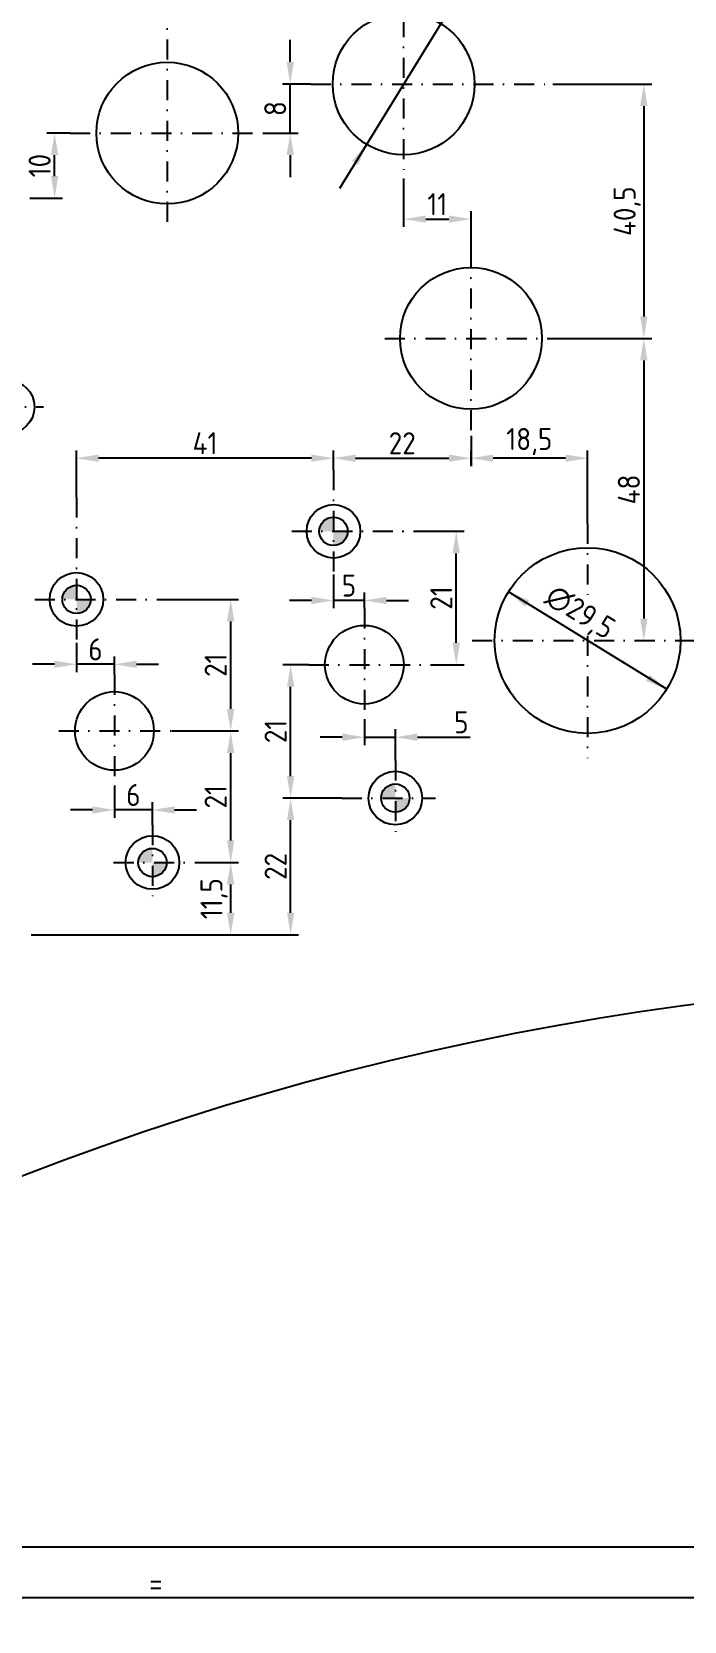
# Model space of a CAD drawing. Header units: millimetres. Extents: x 37 to 1354, y 67 to 1081.
# Drawn here: x 336.9 to 440.4, y 265.2 to 517.7 of the extents above; entities that cross this region are included whole.
import ezdxf

# ---------------------------------------------------------------- set-up
doc = ezdxf.new("R2010")
doc.units = ezdxf.units.MM
doc.linetypes.add('DASHDOT2', pattern=[12.7, 6.35, -3.175, 0, -3.175])
doc.layers.add('AXE', color=1, linetype='DASHDOT2')
doc.layers.add('COTE', color=1, linetype='Continuous')
doc.styles.add('ISOCPR', font='isocp.shx')
doc.dimstyles.new('ISO-25', dxfattribs={"dimtxt": 2.5, "dimasz": 2.5, "dimexe": 1.25, "dimexo": 0.625, "dimtad": 1, "dimtxsty": 'Standard', "dimcen": 2.5, "dimadec": 0, "dimazin": 0, "dimtfac": 1, "dimtmove": 0, "dimatfit": 3, "dimfxl": 1, "dimarcsym": 0})

# ---------------------------------------------------------------- blocks, each defined once
blk = doc.blocks.new('*D363')
at = {"layer": 'COTE', "color": 1, "linetype": 'Continuous', "transparency": 16777216}
for p, q in [((500.56, 581.96), (75.81, 581.96)), ((77.06, 280.46), (77.06, 578.46)), ((788.56, 276.96), (75.81, 276.96))]:
    blk.add_line(p, q, dxfattribs=at)
for points in [[(76.47, 578.46), (77.64, 578.46), (77.06, 581.96)], [(76.47, 280.46), (77.64, 280.46), (77.06, 276.96)]]:
    blk.add_solid(points, dxfattribs=at)
at = {"layer": 'Defpoints', "color": 0, "linetype": 'Continuous', "transparency": 16777216}
for p in [(77.06, 581.96), (500.56, 581.96), (788.56, 276.96)]:
    blk.add_point(p, dxfattribs=at)
at = {"layer": 'COTE', "color": 1, "linetype": 'Continuous', "transparency": 16777216, "insert": (74.68, 436.27), "char_height": 3.5, "attachment_point": 5, "rotation": 90, "style": 'ISOCPR'}
blk.add_mtext('305', dxfattribs=at)
blk = doc.blocks.new('*D364')
at = {"layer": 'COTE', "color": 1, "linetype": 'Continuous', "transparency": 16777216}
for p, q in [((500.56, 366.96), (500.56, 267.71)), ((212.56, 287.96), (212.56, 267.71)), ((497.06, 268.96), (216.06, 268.96))]:
    blk.add_line(p, q, dxfattribs=at)
for points in [[(216.06, 269.55), (216.06, 268.38), (212.56, 268.96)], [(497.06, 269.55), (497.06, 268.38), (500.56, 268.96)]]:
    blk.add_solid(points, dxfattribs=at)
at = {"layer": 'Defpoints', "color": 0, "linetype": 'Continuous', "transparency": 16777216}
for p in [(500.56, 366.96), (212.56, 287.96), (212.56, 268.96)]:
    blk.add_point(p, dxfattribs=at)
at = {"layer": 'COTE', "color": 1, "linetype": 'Continuous', "transparency": 16777216, "insert": (356.56, 271.34), "char_height": 3.5, "attachment_point": 5, "style": 'ISOCPR'}
blk.add_mtext('=', dxfattribs=at)
blk = doc.blocks.new('*D365')
at = {"layer": 'COTE', "color": 1, "linetype": 'Continuous', "transparency": 16777216}
for p, q in [((93.06, 436.01), (93.06, 599.21)), ((908.06, 436.01), (908.06, 599.21)), ((96.56, 597.96), (904.56, 597.96))]:
    blk.add_line(p, q, dxfattribs=at)
for points in [[(96.56, 598.55), (96.56, 597.38), (93.06, 597.96)], [(904.56, 598.55), (904.56, 597.38), (908.06, 597.96)]]:
    blk.add_solid(points, dxfattribs=at)
at = {"layer": 'Defpoints', "color": 0, "linetype": 'Continuous', "transparency": 16777216}
for p in [(908.06, 597.96), (93.06, 436.01), (908.06, 436.01)]:
    blk.add_point(p, dxfattribs=at)
at = {"layer": 'COTE', "color": 1, "linetype": 'Continuous', "transparency": 16777216, "insert": (500.56, 600.34), "char_height": 3.5, "attachment_point": 5, "style": 'ISOCPR'}
blk.add_mtext('815', dxfattribs=at)
blk = doc.blocks.new('*D366')
at = {"layer": 'COTE', "color": 1, "linetype": 'Continuous', "transparency": 16777216}
for p, q in [((212.56, 287.96), (212.56, 259.71)), ((788.56, 287.96), (788.56, 259.71)), ((785.06, 260.96), (216.06, 260.96))]:
    blk.add_line(p, q, dxfattribs=at)
for points in [[(216.06, 261.55), (216.06, 260.38), (212.56, 260.96)], [(785.06, 261.55), (785.06, 260.38), (788.56, 260.96)]]:
    blk.add_solid(points, dxfattribs=at)
at = {"layer": 'Defpoints', "color": 0, "linetype": 'Continuous', "transparency": 16777216}
for p in [(212.56, 287.96), (788.56, 287.96), (212.56, 260.96)]:
    blk.add_point(p, dxfattribs=at)
at = {"layer": 'COTE', "color": 1, "linetype": 'Continuous', "transparency": 16777216, "insert": (490.03, 263.34), "char_height": 3.5, "attachment_point": 5, "style": 'ISOCPR'}
blk.add_mtext('576', dxfattribs=at)
blk = doc.blocks.new('*D367')
at = {"layer": 'COTE', "color": 1, "linetype": 'Continuous', "transparency": 16777216}
for p, q in [((93.06, 436.01), (93.06, 591.21)), ((516.56, 574.88), (516.56, 591.21)), ((96.56, 589.96), (513.06, 589.96))]:
    blk.add_line(p, q, dxfattribs=at)
for points in [[(96.56, 590.55), (96.56, 589.38), (93.06, 589.96)], [(513.06, 590.55), (513.06, 589.38), (516.56, 589.96)]]:
    blk.add_solid(points, dxfattribs=at)
at = {"layer": 'Defpoints', "color": 0, "linetype": 'Continuous', "transparency": 16777216}
for p in [(516.56, 589.96), (516.56, 574.88), (93.06, 436.01)]:
    blk.add_point(p, dxfattribs=at)
at = {"layer": 'COTE', "color": 1, "linetype": 'Continuous', "transparency": 16777216, "insert": (304.81, 592.6), "char_height": 3.5, "attachment_point": 5, "style": 'ISOCPR'}
blk.add_mtext('423,5', dxfattribs=at)
blk = doc.blocks.new('*D368')
at = {"layer": 'COTE', "color": 1, "linetype": 'Continuous', "transparency": 16777216}
for p, q in [((500.56, 581.96), (83.81, 581.96)), ((85.06, 439.45), (85.06, 578.46)), ((107.05, 435.95), (83.81, 435.95))]:
    blk.add_line(p, q, dxfattribs=at)
for points in [[(84.47, 578.46), (85.64, 578.46), (85.06, 581.96)], [(84.47, 439.45), (85.64, 439.45), (85.06, 435.95)]]:
    blk.add_solid(points, dxfattribs=at)
at = {"layer": 'Defpoints', "color": 0, "linetype": 'Continuous', "transparency": 16777216}
for p in [(85.06, 581.96), (500.56, 581.96), (107.05, 435.95)]:
    blk.add_point(p, dxfattribs=at)
at = {"layer": 'COTE', "color": 1, "linetype": 'Continuous', "transparency": 16777216, "insert": (82.68, 508.95), "char_height": 3.5, "attachment_point": 5, "rotation": 90, "style": 'ISOCPR'}
blk.add_mtext('146', dxfattribs=at)
blk = doc.blocks.new('*D369')
at = {"layer": 'COTE', "color": 1, "linetype": 'Continuous', "transparency": 16777216}
for p, q in [((419.52, 509.36), (435.23, 509.36)), ((433.98, 505.86), (433.98, 472.46)), ((425.11, 468.96), (435.23, 468.96))]:
    blk.add_line(p, q, dxfattribs=at)
for points in [[(433.4, 505.86), (434.56, 505.86), (433.98, 509.36)], [(433.4, 472.46), (434.56, 472.46), (433.98, 468.96)]]:
    blk.add_solid(points, dxfattribs=at)
at = {"layer": 'Defpoints', "color": 0, "linetype": 'Continuous', "transparency": 16777216}
for p in [(419.52, 509.36), (425.11, 468.96), (433.98, 468.96)]:
    blk.add_point(p, dxfattribs=at)
at = {"layer": 'COTE', "color": 1, "linetype": 'Continuous', "transparency": 16777216, "insert": (431.34, 489.16), "char_height": 3.5, "attachment_point": 5, "rotation": 90, "style": 'ISOCPR'}
blk.add_mtext('40,5', dxfattribs=at)
blk = doc.blocks.new('*D370')
at = {"layer": 'COTE', "color": 1, "linetype": 'Continuous', "transparency": 16777216}
for p, q in [((377.88, 512.86), (377.88, 516.36)), ((381.16, 509.36), (376.63, 509.36)), ((377.88, 501.56), (377.88, 509.36)), ((373.59, 501.56), (379.13, 501.56)), ((377.88, 498.06), (377.88, 494.56))]:
    blk.add_line(p, q, dxfattribs=at)
for points in [[(377.3, 512.86), (378.46, 512.86), (377.88, 509.36)], [(377.3, 498.06), (378.46, 498.06), (377.88, 501.56)]]:
    blk.add_solid(points, dxfattribs=at)
at = {"layer": 'Defpoints', "color": 0, "linetype": 'Continuous', "transparency": 16777216}
for p in [(377.88, 509.36), (381.16, 509.36), (373.59, 501.56)]:
    blk.add_point(p, dxfattribs=at)
at = {"layer": 'COTE', "color": 1, "linetype": 'Continuous', "transparency": 16777216, "insert": (375.5, 505.46), "char_height": 3.5, "attachment_point": 5, "rotation": 90, "style": 'ISOCPR'}
blk.add_mtext('8', dxfattribs=at)
blk = doc.blocks.new('*D222')
at = {"layer": 'COTE', "color": 1, "linetype": 'Continuous', "transparency": 16777216}
for p, q in [((365.79, 385.72), (369.68, 385.72)), ((368.43, 377.74), (368.43, 382.22)), ((336.78, 374.24), (369.68, 374.24))]:
    blk.add_line(p, q, dxfattribs=at)
for points in [[(367.84, 382.22), (369.01, 382.22), (368.43, 385.72)], [(367.84, 377.74), (369.01, 377.74), (368.43, 374.24)]]:
    blk.add_solid(points, dxfattribs=at)
at = {"layer": 'Defpoints', "color": 0, "linetype": 'Continuous', "transparency": 16777216}
for p in [(365.79, 385.72), (368.43, 385.72), (336.78, 374.24)]:
    blk.add_point(p, dxfattribs=at)
at = {"layer": 'COTE', "color": 1, "linetype": 'Continuous', "transparency": 16777216, "insert": (365.79, 379.98), "char_height": 3.5, "attachment_point": 5, "rotation": 90, "style": 'ISOCPR'}
blk.add_mtext('11,5', dxfattribs=at)
blk = doc.blocks.new('*D223')
at = {"layer": 'COTE', "color": 1, "linetype": 'Continuous', "transparency": 16777216}
for p, q in [((343.97, 420.63), (343.97, 415.95)), ((340.47, 417.2), (336.97, 417.2)), ((349.99, 417.2), (343.97, 417.2)), ((349.99, 415.52), (349.99, 418.45)), ((353.49, 417.2), (356.99, 417.2))]:
    blk.add_line(p, q, dxfattribs=at)
for points in [[(340.47, 417.78), (340.47, 416.62), (343.97, 417.2)], [(353.49, 417.78), (353.49, 416.62), (349.99, 417.2)]]:
    blk.add_solid(points, dxfattribs=at)
at = {"layer": 'Defpoints', "color": 0, "linetype": 'Continuous', "transparency": 16777216}
for p in [(343.97, 420.63), (343.97, 417.2), (349.99, 415.52)]:
    blk.add_point(p, dxfattribs=at)
at = {"layer": 'COTE', "color": 1, "linetype": 'Continuous', "transparency": 16777216, "insert": (346.98, 419.57), "char_height": 3.5, "attachment_point": 5, "style": 'ISOCPR'}
blk.add_mtext('6', dxfattribs=at)
blk = doc.blocks.new('*D224')
at = {"layer": 'COTE', "color": 1, "linetype": 'Continuous', "transparency": 16777216}
for p, q in [((342.94, 501.56), (339.25, 501.56)), ((340.5, 494.73), (340.5, 498.06)), ((336.58, 491.23), (341.75, 491.23))]:
    blk.add_line(p, q, dxfattribs=at)
for points in [[(339.92, 498.06), (341.08, 498.06), (340.5, 501.56)], [(339.92, 494.73), (341.08, 494.73), (340.5, 491.23)]]:
    blk.add_solid(points, dxfattribs=at)
at = {"layer": 'Defpoints', "color": 0, "linetype": 'Continuous', "transparency": 16777216}
for p in [(340.5, 501.56), (342.94, 501.56), (336.58, 491.23)]:
    blk.add_point(p, dxfattribs=at)
at = {"layer": 'COTE', "color": 1, "linetype": 'Continuous', "transparency": 16777216, "insert": (338.12, 496.4), "char_height": 3.5, "attachment_point": 5, "rotation": 90, "style": 'ISOCPR'}
blk.add_mtext('10', dxfattribs=at)
blk = doc.blocks.new('*D249')
at = {"layer": 'COTE', "color": 1, "linetype": 'Continuous', "transparency": 16777216}
for p, q in [((399.44, 438.32), (405.47, 438.32)), ((404.22, 420.63), (404.22, 434.82)), ((401.4, 417.13), (405.47, 417.13))]:
    blk.add_line(p, q, dxfattribs=at)
for points in [[(403.63, 434.82), (404.8, 434.82), (404.22, 438.32)], [(403.63, 420.63), (404.8, 420.63), (404.22, 417.13)]]:
    blk.add_solid(points, dxfattribs=at)
at = {"layer": 'Defpoints', "color": 0, "linetype": 'Continuous', "transparency": 16777216}
for p in [(399.44, 438.32), (404.22, 438.32), (401.4, 417.13)]:
    blk.add_point(p, dxfattribs=at)
at = {"layer": 'COTE', "color": 1, "linetype": 'Continuous', "transparency": 16777216, "insert": (401.84, 427.73), "char_height": 3.5, "attachment_point": 5, "rotation": 90, "style": 'ISOCPR'}
blk.add_mtext('21', dxfattribs=at)
blk = doc.blocks.new('*D250')
at = {"layer": 'COTE', "color": 1, "linetype": 'Continuous', "transparency": 16777216}
for p, q in [((357.92, 427.5), (369.68, 427.5)), ((368.43, 410.11), (368.43, 424)), ((359.02, 406.61), (369.68, 406.61))]:
    blk.add_line(p, q, dxfattribs=at)
for points in [[(367.84, 424), (369.01, 424), (368.43, 427.5)], [(367.84, 410.11), (369.01, 410.11), (368.43, 406.61)]]:
    blk.add_solid(points, dxfattribs=at)
at = {"layer": 'Defpoints', "color": 0, "linetype": 'Continuous', "transparency": 16777216}
for p in [(357.92, 427.5), (368.43, 427.5), (359.02, 406.61)]:
    blk.add_point(p, dxfattribs=at)
at = {"layer": 'COTE', "color": 1, "linetype": 'Continuous', "transparency": 16777216, "insert": (366.05, 417.06), "char_height": 3.5, "attachment_point": 5, "rotation": 90, "style": 'ISOCPR'}
blk.add_mtext('21', dxfattribs=at)
blk = doc.blocks.new('*D251')
at = {"layer": 'COTE', "color": 1, "linetype": 'Continuous', "transparency": 16777216}
for p, q in [((389.64, 408.47), (389.64, 404.37)), ((394.56, 401.9), (394.56, 406.87)), ((386.14, 405.62), (382.64, 405.62)), ((389.64, 405.62), (394.56, 405.62)), ((398.06, 405.62), (406.42, 405.62))]:
    blk.add_line(p, q, dxfattribs=at)
for points in [[(386.14, 406.21), (386.14, 405.04), (389.64, 405.62)], [(398.06, 406.21), (398.06, 405.04), (394.56, 405.62)]]:
    blk.add_solid(points, dxfattribs=at)
at = {"layer": 'Defpoints', "color": 0, "linetype": 'Continuous', "transparency": 16777216}
for p in [(389.64, 408.47), (389.64, 405.62), (394.56, 401.9)]:
    blk.add_point(p, dxfattribs=at)
at = {"layer": 'COTE', "color": 1, "linetype": 'Continuous', "transparency": 16777216, "insert": (405.02, 408), "char_height": 3.5, "attachment_point": 5, "style": 'ISOCPR'}
blk.add_mtext('5', dxfattribs=at)
blk = doc.blocks.new('*D252')
at = {"layer": 'COTE', "color": 1, "linetype": 'Continuous', "transparency": 16777216}
for p, q in [((386.09, 395.95), (376.69, 395.95)), ((377.94, 377.74), (377.94, 392.45)), ((369.68, 374.24), (379.19, 374.24))]:
    blk.add_line(p, q, dxfattribs=at)
for points in [[(377.36, 392.45), (378.52, 392.45), (377.94, 395.95)], [(377.36, 377.74), (378.52, 377.74), (377.94, 374.24)]]:
    blk.add_solid(points, dxfattribs=at)
at = {"layer": 'Defpoints', "color": 0, "linetype": 'Continuous', "transparency": 16777216}
for p in [(377.94, 395.95), (386.09, 395.95), (369.68, 374.24)]:
    blk.add_point(p, dxfattribs=at)
at = {"layer": 'COTE', "color": 1, "linetype": 'Continuous', "transparency": 16777216, "insert": (375.56, 385.1), "char_height": 3.5, "attachment_point": 5, "rotation": 90, "style": 'ISOCPR'}
blk.add_mtext('22', dxfattribs=at)
blk = doc.blocks.new('*D253')
at = {"layer": 'COTE', "color": 1, "linetype": 'Continuous', "transparency": 16777216}
for p, q in [((359.02, 406.61), (369.68, 406.61)), ((368.43, 389.22), (368.43, 403.11)), ((365.79, 385.72), (369.68, 385.72))]:
    blk.add_line(p, q, dxfattribs=at)
for points in [[(367.84, 403.11), (369.01, 403.11), (368.43, 406.61)], [(367.84, 389.22), (369.01, 389.22), (368.43, 385.72)]]:
    blk.add_solid(points, dxfattribs=at)
at = {"layer": 'Defpoints', "color": 0, "linetype": 'Continuous', "transparency": 16777216}
for p in [(359.02, 406.61), (368.43, 406.61), (365.79, 385.72)]:
    blk.add_point(p, dxfattribs=at)
at = {"layer": 'COTE', "color": 1, "linetype": 'Continuous', "transparency": 16777216, "insert": (366.05, 396.16), "char_height": 3.5, "attachment_point": 5, "rotation": 90, "style": 'ISOCPR'}
blk.add_mtext('21', dxfattribs=at)
blk = doc.blocks.new('*D254')
at = {"layer": 'COTE', "color": 1, "linetype": 'Continuous', "transparency": 16777216}
for p, q in [((349.99, 397.94), (349.99, 392.81)), ((346.49, 394.06), (342.99, 394.06)), ((356.02, 394.06), (349.99, 394.06)), ((356.02, 391.67), (356.02, 395.31)), ((359.52, 394.06), (363.02, 394.06))]:
    blk.add_line(p, q, dxfattribs=at)
for points in [[(346.49, 394.64), (346.49, 393.48), (349.99, 394.06)], [(359.52, 394.64), (359.52, 393.48), (356.02, 394.06)]]:
    blk.add_solid(points, dxfattribs=at)
at = {"layer": 'Defpoints', "color": 0, "linetype": 'Continuous', "transparency": 16777216}
for p in [(349.99, 397.94), (349.99, 394.06), (356.02, 391.67)]:
    blk.add_point(p, dxfattribs=at)
at = {"layer": 'COTE', "color": 1, "linetype": 'Continuous', "transparency": 16777216, "insert": (353, 396.44), "char_height": 3.5, "attachment_point": 5, "style": 'ISOCPR'}
blk.add_mtext('6', dxfattribs=at)
blk = doc.blocks.new('*D255')
at = {"layer": 'COTE', "color": 1, "linetype": 'Continuous', "transparency": 16777216}
for p, q in [((380.81, 417.13), (376.69, 417.13)), ((377.94, 399.45), (377.94, 413.63)), ((386.09, 395.95), (376.69, 395.95))]:
    blk.add_line(p, q, dxfattribs=at)
for points in [[(377.36, 413.63), (378.52, 413.63), (377.94, 417.13)], [(377.36, 399.45), (378.52, 399.45), (377.94, 395.95)]]:
    blk.add_solid(points, dxfattribs=at)
at = {"layer": 'Defpoints', "color": 0, "linetype": 'Continuous', "transparency": 16777216}
for p in [(377.94, 417.13), (380.81, 417.13), (386.09, 395.95)]:
    blk.add_point(p, dxfattribs=at)
at = {"layer": 'COTE', "color": 1, "linetype": 'Continuous', "transparency": 16777216, "insert": (375.56, 406.54), "char_height": 3.5, "attachment_point": 5, "rotation": 90, "style": 'ISOCPR'}
blk.add_mtext('21', dxfattribs=at)
blk = doc.blocks.new('*D256')
at = {"layer": 'COTE', "color": 1, "linetype": 'Continuous', "transparency": 16777216}
for p, q in [((384.74, 431.45), (384.74, 426.09)), ((381.24, 427.34), (377.74, 427.34)), ((389.64, 427.34), (384.74, 427.34)), ((389.64, 426.05), (389.64, 428.59)), ((393.14, 427.34), (396.64, 427.34))]:
    blk.add_line(p, q, dxfattribs=at)
for points in [[(381.24, 427.92), (381.24, 426.75), (384.74, 427.34)], [(393.14, 427.92), (393.14, 426.75), (389.64, 427.34)]]:
    blk.add_solid(points, dxfattribs=at)
at = {"layer": 'Defpoints', "color": 0, "linetype": 'Continuous', "transparency": 16777216}
for p in [(384.74, 431.45), (384.74, 427.34), (389.64, 426.05)]:
    blk.add_point(p, dxfattribs=at)
at = {"layer": 'COTE', "color": 1, "linetype": 'Continuous', "transparency": 16777216, "insert": (387.19, 429.71), "char_height": 3.5, "attachment_point": 5, "style": 'ISOCPR'}
blk.add_mtext('5', dxfattribs=at)
blk = doc.blocks.new('*D257')
at = {"layer": 'COTE', "color": 1, "linetype": 'Continuous', "transparency": 16777216}
for p, q in [((384.74, 448.04), (384.74, 451.18)), ((388.24, 449.93), (403.06, 449.93)), ((406.56, 448.78), (406.56, 451.18))]:
    blk.add_line(p, q, dxfattribs=at)
for points in [[(388.24, 450.51), (388.24, 449.35), (384.74, 449.93)], [(403.06, 450.51), (403.06, 449.35), (406.56, 449.93)]]:
    blk.add_solid(points, dxfattribs=at)
at = {"layer": 'Defpoints', "color": 0, "linetype": 'Continuous', "transparency": 16777216}
for p in [(406.56, 449.93), (384.74, 448.04), (406.56, 448.78)]:
    blk.add_point(p, dxfattribs=at)
at = {"layer": 'COTE', "color": 1, "linetype": 'Continuous', "transparency": 16777216, "insert": (395.65, 452.31), "char_height": 3.5, "attachment_point": 5, "style": 'ISOCPR'}
blk.add_mtext('22', dxfattribs=at)
blk = doc.blocks.new('*D258')
at = {"layer": 'COTE', "color": 1, "linetype": 'Continuous', "transparency": 16777216}
for p, q in [((343.97, 443.67), (343.97, 451.18)), ((381.24, 449.93), (347.47, 449.93)), ((384.74, 448.04), (384.74, 451.18))]:
    blk.add_line(p, q, dxfattribs=at)
for points in [[(347.47, 450.51), (347.47, 449.35), (343.97, 449.93)], [(381.24, 450.51), (381.24, 449.35), (384.74, 449.93)]]:
    blk.add_solid(points, dxfattribs=at)
at = {"layer": 'Defpoints', "color": 0, "linetype": 'Continuous', "transparency": 16777216}
for p in [(343.97, 449.93), (384.74, 448.04), (343.97, 443.67)]:
    blk.add_point(p, dxfattribs=at)
at = {"layer": 'COTE', "color": 1, "linetype": 'Continuous', "transparency": 16777216, "insert": (364.36, 452.31), "char_height": 3.5, "attachment_point": 5, "style": 'ISOCPR'}
blk.add_mtext('41', dxfattribs=at)
blk = doc.blocks.new('*D259')
at = {"layer": 'COTE', "color": 1, "linetype": 'Continuous', "transparency": 16777216}
for p, q in [((419.88, 468.96), (435.23, 468.96)), ((433.98, 465.46), (433.98, 424.46)), ((433.96, 420.96), (435.23, 420.96))]:
    blk.add_line(p, q, dxfattribs=at)
for points in [[(433.4, 465.46), (434.56, 465.46), (433.98, 468.96)], [(433.4, 424.46), (434.56, 424.46), (433.98, 420.96)]]:
    blk.add_solid(points, dxfattribs=at)
at = {"layer": 'Defpoints', "color": 0, "linetype": 'Continuous', "transparency": 16777216}
for p in [(419.88, 468.96), (433.96, 420.96), (433.98, 420.96)]:
    blk.add_point(p, dxfattribs=at)
at = {"layer": 'COTE', "color": 1, "linetype": 'Continuous', "transparency": 16777216, "insert": (431.61, 444.96), "char_height": 3.5, "attachment_point": 5, "rotation": 90, "style": 'ISOCPR'}
blk.add_mtext('48', dxfattribs=at)
blk = doc.blocks.new('*D260')
at = {"layer": 'COTE', "color": 1, "linetype": 'Continuous', "transparency": 16777216}
for p, q in [((406.56, 453.48), (406.56, 448.68)), ((421.56, 449.93), (410.06, 449.93)), ((425.06, 439.52), (425.06, 451.18))]:
    blk.add_line(p, q, dxfattribs=at)
for points in [[(410.06, 450.51), (410.06, 449.35), (406.56, 449.93)], [(421.56, 450.51), (421.56, 449.35), (425.06, 449.93)]]:
    blk.add_solid(points, dxfattribs=at)
at = {"layer": 'Defpoints', "color": 0, "linetype": 'Continuous', "transparency": 16777216}
for p in [(406.56, 453.48), (406.56, 449.93), (425.06, 439.52)]:
    blk.add_point(p, dxfattribs=at)
at = {"layer": 'COTE', "color": 1, "linetype": 'Continuous', "transparency": 16777216, "insert": (415.81, 452.57), "char_height": 3.5, "attachment_point": 5, "style": 'ISOCPR'}
blk.add_mtext('18,5', dxfattribs=at)
blk = doc.blocks.new('*D261')
at = {"layer": 'COTE', "color": 1, "linetype": 'Continuous', "transparency": 16777216}
for p, q in [((395.87, 494.37), (395.87, 486.65)), ((399.37, 487.9), (403.06, 487.9)), ((406.56, 483.34), (406.56, 489.15))]:
    blk.add_line(p, q, dxfattribs=at)
for points in [[(399.37, 488.49), (399.37, 487.32), (395.87, 487.9)], [(403.06, 488.49), (403.06, 487.32), (406.56, 487.9)]]:
    blk.add_solid(points, dxfattribs=at)
at = {"layer": 'Defpoints', "color": 0, "linetype": 'Continuous', "transparency": 16777216}
for p in [(395.87, 494.37), (406.56, 487.9), (406.56, 483.34)]:
    blk.add_point(p, dxfattribs=at)
at = {"layer": 'COTE', "color": 1, "linetype": 'Continuous', "transparency": 16777216, "insert": (401.21, 490.28), "char_height": 3.5, "attachment_point": 5, "style": 'ISOCPR'}
blk.add_mtext('11', dxfattribs=at)

msp = doc.modelspace()

# ---------------------------------------------------------------- hatches: boundary and pattern name
at = {"layer": 'COTE', "linetype": 'Continuous'}
h = msp.add_hatch(color=2, dxfattribs=at)
h.paths.add_polyline_path([(382.488, 438.317), (384.738, 438.317), (384.738, 440.567, 0.4142136)])
h.paths.add_polyline_path([(384.738, 438.317), (384.738, 436.067, 0.4142136), (386.988, 438.317)])
h = msp.add_hatch(color=2, dxfattribs=at)
h.paths.add_polyline_path([(343.973, 429.753, 0.4142136), (341.723, 427.503), (343.973, 427.503)])
h.paths.add_polyline_path([(343.973, 427.503), (343.973, 425.253, 0.4142136), (346.223, 427.503)])
h = msp.add_hatch(color=2, dxfattribs=at)
h.paths.add_polyline_path([(394.555, 398.201, 0.4142136), (392.305, 395.951), (394.555, 395.951)])
h.paths.add_polyline_path([(396.805, 395.951), (394.555, 395.951), (394.555, 393.701, 0.4142136)])
h = msp.add_hatch(color=2, dxfattribs=at)
h.paths.add_polyline_path([(356.018, 387.966, 0.4142136), (353.768, 385.716), (356.018, 385.716)])
h.paths.add_polyline_path([(358.268, 385.716), (356.018, 385.716), (356.018, 383.466, 0.4142136)])

# ---------------------------------------------------------------- linework, layer by layer
at = {"color": 1}
msp.add_line((408.909, 530.589), (385.676, 492.759), dxfattribs=at)
msp.add_solid([(387.655, 497.096), (388.649, 496.486), (389.984, 499.773)], dxfattribs=at)
at = {"layer": 'AXE', "color": 1, "linetype": 'DASHDOT2', "ltscale": 0.5}
for p, q in [((395.871, 526.398), (395.871, 494.374)), ((358.371, 522.875), (358.371, 486.327)), ((381.16, 509.36), (419.517, 509.36)), ((342.943, 501.561), (373.588, 501.561)), ((406.555, 483.335), (406.555, 453.484)), ((392.87, 468.963), (425.111, 468.963)), ((324.669, 458.073), (338.72, 458.073)), ((384.738, 448.038), (384.738, 431.446)), ((343.973, 443.666), (343.973, 420.633)), ((425.055, 439.523), (425.055, 427.464)), ((378.108, 438.317), (399.443, 438.317)), ((337.343, 427.503), (357.925, 427.503)), ((389.639, 426.047), (389.639, 408.468)), ((425.055, 421.703), (425.055, 402.281)), ((406.727, 420.963), (443.986, 420.963)), ((380.81, 417.135), (401.398, 417.135)), ((349.988, 415.522), (349.988, 397.944)), ((341.159, 406.61), (359.022, 406.61)), ((394.555, 401.9), (394.555, 389.01)), ((386.087, 395.951), (400.941, 395.951)), ((356.018, 391.666), (356.018, 379.825)), ((349.863, 385.716), (365.788, 385.716))]:
    msp.add_line(p, q, dxfattribs=at)
at = {"layer": 'COTE', "color": 1, "linetype": 'Continuous'}
msp.add_line((437.614, 413.227), (412.496, 428.698), dxfattribs=at)
at = {"layer": 'COTE', "color": 140, "linetype": 'Continuous'}
for centre in [(395.871, 509.36), (358.371, 501.561), (406.555, 468.963)]:
    msp.add_circle(centre, 11.25, dxfattribs=at)
at = {"layer": 'COTE', "color": 7, "linetype": 'Continuous'}
for centre, radius in [((333.053, 458.073), 4.25), ((384.738, 438.317), 4.25), ((384.738, 438.317), 2.25), ((343.973, 427.503), 4.25), ((343.973, 427.503), 2.25), ((389.639, 417.135), 6.25), ((349.988, 406.61), 6.25), ((394.555, 395.951), 4.25), ((394.555, 395.951), 2.25), ((356.018, 385.716), 4.25), ((356.018, 385.716), 2.25)]:
    msp.add_circle(centre, radius, dxfattribs=at)
at = {"layer": 'COTE', "color": 3, "linetype": 'Continuous'}
msp.add_circle((425.055, 420.963), 14.75, dxfattribs=at)
at = {"layer": 'COTE', "color": 7, "linetype": 'Continuous'}
for radius, start, end in [(670, 53.088594, 126.911406), (455, 62.62418, 117.37582)]:
    msp.add_arc((500.555, -88.037), radius, start, end, dxfattribs=at)
at = {"layer": 'COTE', "color": 1, "linetype": 'Continuous'}
for points in [[(415.782, 427.359), (415.17, 426.366), (412.496, 428.698)], [(434.94, 415.559), (434.328, 414.566), (437.614, 413.227)]]:
    msp.add_solid(points, dxfattribs=at)

# ---------------------------------------------------------------- texts
at = {"layer": 'COTE', "color": 1, "linetype": 'Continuous', "insert": (423.736, 425.238), "char_height": 3.5, "attachment_point": 5, "rotation": 328.36762, "style": 'ISOCPR'}
msp.add_mtext('∅29,5', dxfattribs=at)

# ---------------------------------------------------------------- dimensions: what is measured, and where the dimension line sits
at = {"layer": 'COTE', "color": 1, "linetype": 'Continuous'}
for base, p1, p2, picture, middle in [((908.055, 597.963), (93.055, 436.012), (908.055, 436.012), '*D365', (500.555, 600.338)), ((516.555, 589.963), (93.055, 436.012), (516.555, 574.88), '*D367', (304.805, 592.6)), ((406.555, 449.931), (425.055, 439.523), (406.555, 453.484), '*D260', (415.805, 452.568)), ((343.973, 417.199), (349.988, 415.522), (343.973, 420.633), '*D223', (346.981, 419.574)), ((349.988, 394.062), (356.018, 391.666), (349.988, 397.944), '*D254', (353.003, 396.437))]:
    dim = msp.add_linear_dim(base=base, p1=p1, p2=p2, dimstyle='ISO-25', override={"dimtxt": 3.5, "dimasz": 3.5, "dimexo": 0, "dimdec": 1, "dimtxsty": 'ISOCPR', "dimcen": 3.5, "dimclrd": 1, "dimclre": 1, "dimclrt": 1, "dimtdec": 1, "dimlwd": -1, "dimlwe": -1}, dxfattribs=at)
    dim.commit()
    dim.dimension.update_dxf_attribs({"geometry": picture, "text_midpoint": middle})
dim = msp.add_linear_dim(base=(77.055, 581.963), p1=(788.555, 276.963), p2=(500.555, 581.963), angle=90, dimstyle='ISO-25', override={"dimtxt": 3.5, "dimasz": 3.5, "dimexo": 0, "dimdec": 1, "dimtxsty": 'ISOCPR', "dimcen": 3.5, "dimclrd": 1, "dimclre": 1, "dimclrt": 1, "dimtdec": 1, "dimlwd": -1, "dimlwe": -1}, dxfattribs=at)
dim.commit()
dim.dimension.update_dxf_attribs({"geometry": '*D363', "text_midpoint": (77.055, 436.271), "dimtype": 160})
for base, p1, p2, picture, middle in [((85.055, 581.963), (107.055, 435.947), (500.555, 581.963), '*D368', (82.68, 508.955)), ((433.981, 420.963), (419.88, 468.963), (433.963, 420.963), '*D259', (431.606, 444.963)), ((368.426, 385.716), (336.784, 374.243), (365.788, 385.716), '*D222', (365.788, 379.979))]:
    dim = msp.add_linear_dim(base=base, p1=p1, p2=p2, angle=90, dimstyle='ISO-25', override={"dimtxt": 3.5, "dimasz": 3.5, "dimexo": 0, "dimdec": 1, "dimtxsty": 'ISOCPR', "dimcen": 3.5, "dimclrd": 1, "dimclre": 1, "dimclrt": 1, "dimtdec": 1, "dimlwd": -1, "dimlwe": -1}, dxfattribs=at)
    dim.commit()
    dim.dimension.update_dxf_attribs({"geometry": picture, "text_midpoint": middle})
for base, p1, p2, text, picture, middle in [((377.879, 509.36), (373.588, 501.561), (381.16, 509.36), '8', '*D370', (375.504, 505.46)), ((433.981, 468.963), (419.517, 509.36), (425.111, 468.963), '40,5', '*D369', (431.344, 489.161)), ((340.499, 501.561), (336.584, 491.234), (342.943, 501.561), '10', '*D224', (338.124, 496.398)), ((404.218, 438.317), (401.398, 417.135), (399.443, 438.317), '21', '*D249', (401.843, 427.726)), ((368.426, 427.503), (359.022, 406.61), (357.925, 427.503), '21', '*D250', (366.05, 417.057)), ((377.94, 417.135), (386.087, 395.951), (380.81, 417.135), '21', '*D255', (375.565, 406.543)), ((368.426, 406.61), (365.788, 385.716), (359.022, 406.61), '21', '*D253', (366.05, 396.163)), ((377.94, 395.951), (369.676, 374.243), (386.087, 395.951), '22', '*D252', (375.565, 385.097))]:
    dim = msp.add_linear_dim(base=base, p1=p1, p2=p2, angle=90, text=text, dimstyle='ISO-25', override={"dimtxt": 3.5, "dimasz": 3.5, "dimexo": 0, "dimdec": 1, "dimtxsty": 'ISOCPR', "dimcen": 3.5, "dimclrd": 1, "dimclre": 1, "dimclrt": 1, "dimtdec": 1, "dimlwd": -1, "dimlwe": -1}, dxfattribs=at)
    dim.commit()
    dim.dimension.update_dxf_attribs({"geometry": picture, "text_midpoint": middle})
for base, p1, p2, text, picture, middle in [((406.555, 487.903), (395.871, 494.374), (406.555, 483.335), '11', '*D261', (401.213, 490.278)), ((343.973, 449.931), (384.738, 448.038), (343.973, 443.666), '41', '*D258', (364.356, 452.306)), ((406.555, 449.931), (384.738, 448.038), (406.555, 448.781), '22', '*D257', (395.646, 452.306)), ((384.738, 427.338), (389.639, 426.047), (384.738, 431.446), '5', '*D256', (387.188, 429.713)), ((212.555, 268.963), (500.555, 366.963), (212.555, 287.963), '=', '*D364', (356.555, 271.338))]:
    dim = msp.add_linear_dim(base=base, p1=p1, p2=p2, text=text, dimstyle='ISO-25', override={"dimtxt": 3.5, "dimasz": 3.5, "dimexo": 0, "dimdec": 1, "dimtxsty": 'ISOCPR', "dimcen": 3.5, "dimclrd": 1, "dimclre": 1, "dimclrt": 1, "dimtdec": 1, "dimlwd": -1, "dimlwe": -1}, dxfattribs=at)
    dim.commit()
    dim.dimension.update_dxf_attribs({"geometry": picture, "text_midpoint": middle})
dim = msp.add_linear_dim(base=(389.639, 405.622), p1=(394.555, 401.9), p2=(389.639, 408.468), text='5', dimstyle='ISO-25', override={"dimtxt": 3.5, "dimasz": 3.5, "dimexo": 0, "dimdec": 1, "dimtxsty": 'ISOCPR', "dimcen": 3.5, "dimclrd": 1, "dimclre": 1, "dimclrt": 1, "dimtdec": 1, "dimlwd": -1, "dimlwe": -1}, dxfattribs=at)
dim.commit()
dim.dimension.update_dxf_attribs({"geometry": '*D251', "text_midpoint": (405.018, 405.622), "dimtype": 160})
dim = msp.add_linear_dim(base=(212.555, 260.963), p1=(788.555, 287.963), p2=(212.555, 287.963), dimstyle='ISO-25', override={"dimtxt": 3.5, "dimasz": 3.5, "dimexo": 0, "dimdec": 1, "dimtxsty": 'ISOCPR', "dimcen": 3.5, "dimclrd": 1, "dimclre": 1, "dimclrt": 1, "dimtdec": 1, "dimlwd": -1, "dimlwe": -1}, dxfattribs=at)
dim.commit()
dim.dimension.update_dxf_attribs({"geometry": '*D366', "text_midpoint": (490.026, 260.963), "dimtype": 160})

doc.saveas('drawing.dxf')
